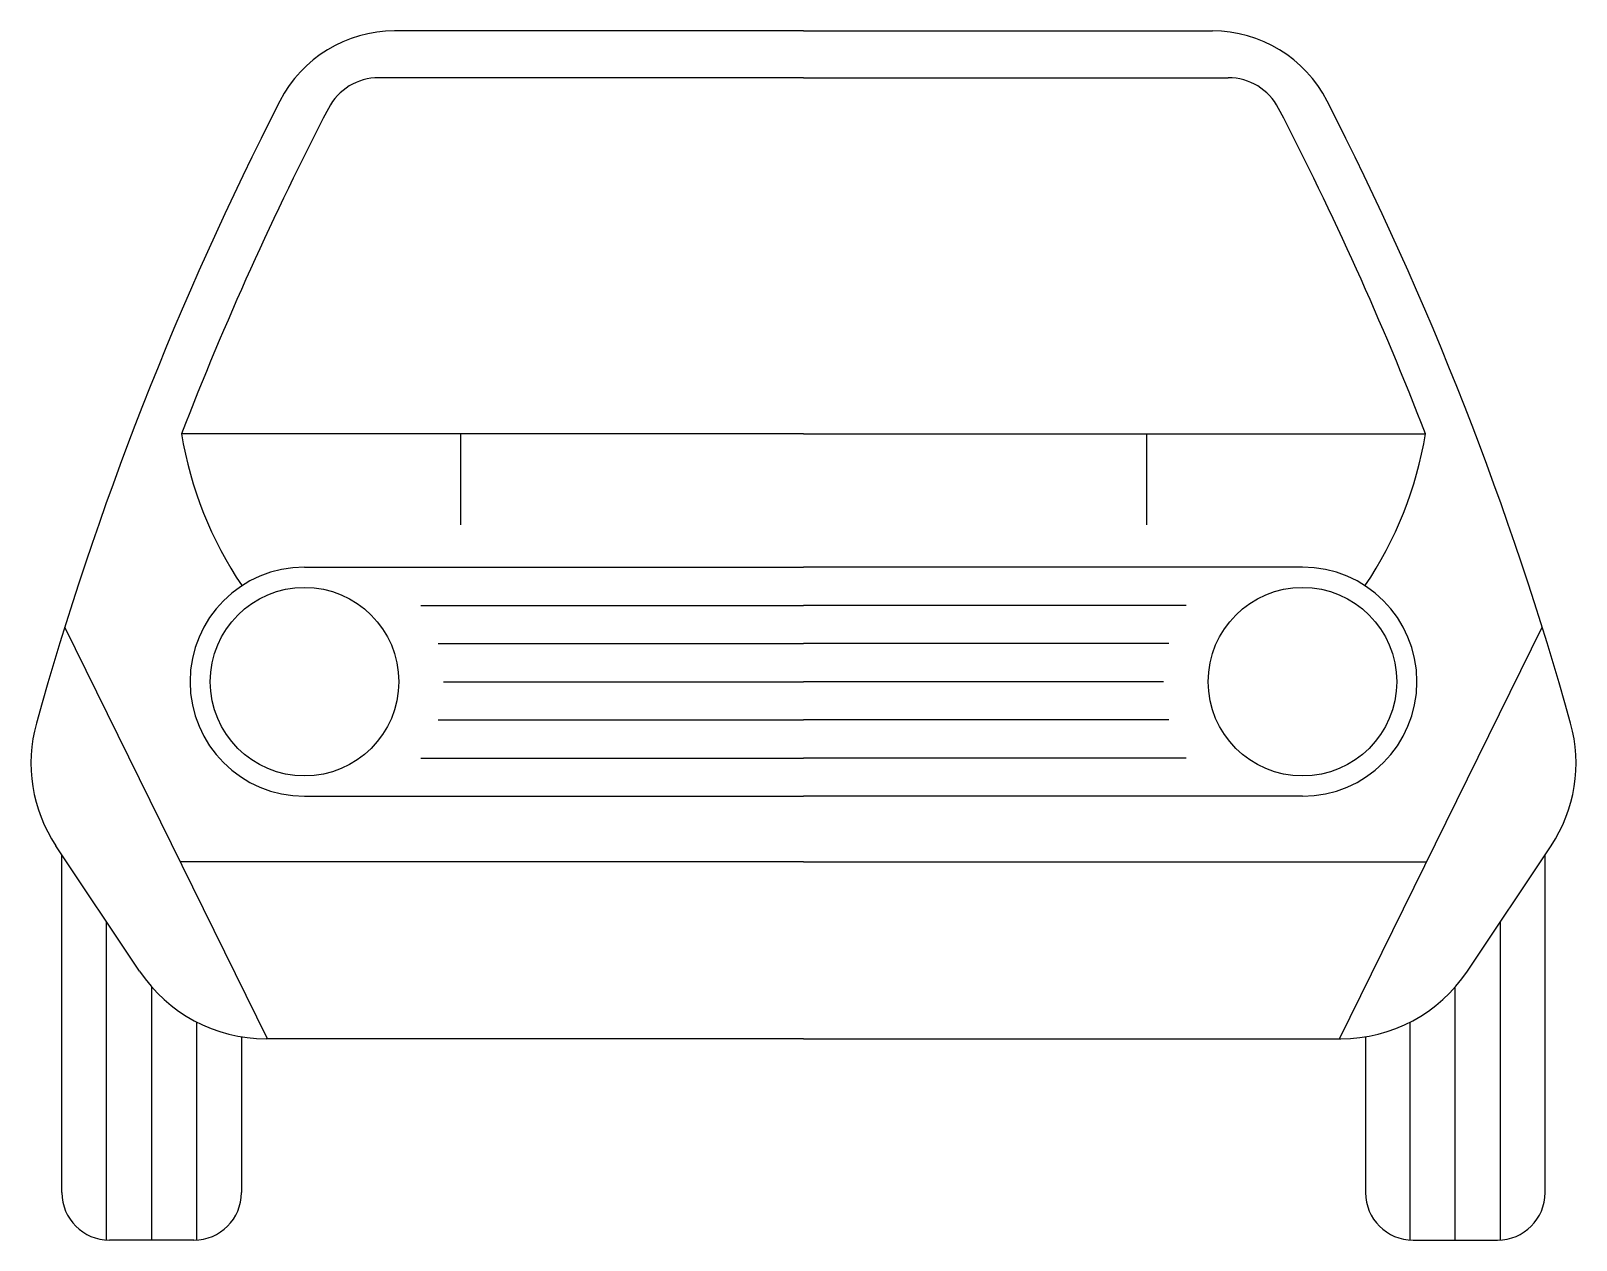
# Model space of a CAD drawing. Extents: x -27.9 to 27.9, y 0 to 43.6.
import ezdxf

# ---------------------------------------------------------------- set-up
doc = ezdxf.new("R2010")
doc.units = 0
doc.layers.add('LAYER01', color=7, linetype='CONTINUOUS')

msp = doc.modelspace()

# ---------------------------------------------------------------- linework, layer by layer
at = {"layer": 'LAYER01', "color": 7, "linetype": 'CONTINUOUS'}
for p, q in [((0, 43.613), (-14.75, 43.613)), ((0, 43.613), (14.75, 43.613)), ((0, 41.925), (-15.322, 41.925)), ((0, 41.925), (15.322, 41.925)), ((0, 29.082), (-22.437, 29.082)), ((-12.373, 29.082), (-12.373, 25.797)), ((0, 29.082), (22.437, 29.082)), ((12.373, 29.082), (12.373, 25.797)), ((-18.001, 24.271), (0, 24.271)), ((18.001, 24.271), (0, 24.271)), ((-13.807, 22.894), (0, 22.894)), ((13.807, 22.894), (0, 22.894)), ((-19.34, 7.26), (-26.65, 22.102)), ((19.34, 7.26), (26.65, 22.102)), ((-13.177, 21.517), (0, 21.517)), ((13.177, 21.517), (0, 21.517)), ((-12.984, 20.14), (0, 20.14)), ((12.984, 20.14), (0, 20.14)), ((-13.177, 18.763), (0, 18.763)), ((13.177, 18.763), (0, 18.763)), ((-13.808, 17.386), (0, 17.386)), ((13.808, 17.386), (0, 17.386)), ((-18.001, 16.011), (0, 16.011)), ((18.001, 16.011), (0, 16.011)), ((-23.95, 9.7), (-26.968, 14.221)), ((23.95, 9.7), (26.968, 14.221)), ((-26.752, 1.712), (-26.752, 13.896)), ((0, 13.649), (-22.487, 13.649)), ((0, 13.649), (22.487, 13.649)), ((26.752, 1.712), (26.752, 13.896)), ((-25.142, 0), (-25.142, 11.485)), ((25.142, 0), (25.142, 11.485)), ((-23.514, 0), (-23.514, 9.13)), ((23.514, 0), (23.514, 9.13)), ((-21.885, 0), (-21.885, 7.861)), ((21.885, 0), (21.885, 7.861)), ((-20.276, 7.333), (-20.276, 1.712)), ((0, 7.26), (-19.39, 7.26)), ((0, 7.26), (19.39, 7.26)), ((20.276, 7.333), (20.276, 1.712)), ((-21.988, 0), (-25.04, 0)), ((21.988, 0), (25.04, 0))]:
    msp.add_line(p, q, dxfattribs=at)
for centre in [(-18.001, 20.141), (18.001, 20.141)]:
    msp.add_circle(centre, 3.4, dxfattribs=at)
for centre, radius, start, end in [((-14.75, 38.964), 4.65, 90, 152.8636), ((14.75, 38.964), 4.65, 27.1364, 90), ((-15.322, 39.878), 2.047, 90, 152.5916), ((15.322, 39.878), 2.047, 27.4084, 90), ((88.023, -13.71), 120.135, 152.86358, 164.37555), ((88.023, -13.71), 118.459, 152.59162, 158.82348), ((-88.023, -13.71), 118.459, 21.17652, 27.40838), ((-88.023, -13.71), 120.135, 15.62445, 27.13641), ((-8.969, 31.272), 13.646, 189.2338, 214.1997), ((8.969, 31.272), 13.646, 325.8003, 350.7662), ((-18.001, 20.141), 4.13, 90, 270), ((18.001, 20.141), 4.13, 270, 90), ((-22.505, 17.2), 5.366, 164.3756, 213.7218), ((22.505, 17.2), 5.366, 326.2782, 15.6244), ((-19.39, 12.744), 5.483, 213.7218, 270), ((19.39, 12.744), 5.483, 270, 326.2782), ((-25.04, 1.712), 1.712, 180, 270), ((-21.988, 1.712), 1.712, 270, 0), ((21.988, 1.712), 1.712, 180, 270), ((25.04, 1.712), 1.712, 270, 0)]:
    msp.add_arc(centre, radius, start, end, dxfattribs=at)

doc.saveas('drawing.dxf')
